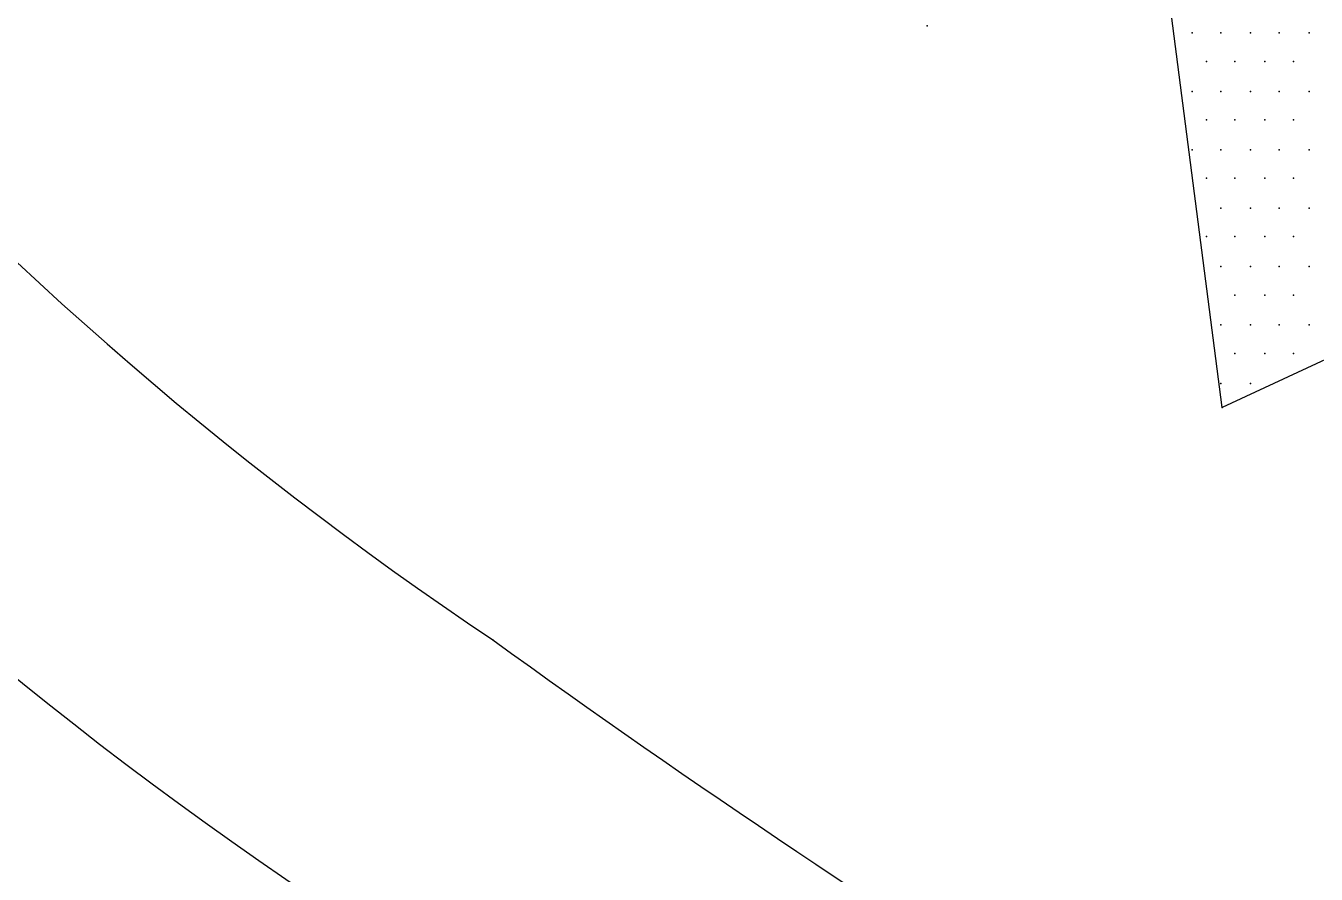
# Model space of a CAD drawing. Extents: x 204392 to 206166, y 706239 to 707835.
# Drawn here: x 204691.64 to 204701.2, y 707712.39 to 707718.68 of the extents above; entities that cross this region are included whole.
import ezdxf

# ---------------------------------------------------------------- set-up
doc = ezdxf.new("R2010")
doc.units = 0
doc.header["$LTSCALE"] = 7
doc.header["$MEASUREMENT"] = 0
doc.layers.add('FNCP001', color=2, linetype='Continuous')
doc.layers.add('KOTERET', color=1, linetype='Continuous')

# ---------------------------------------------------------------- blocks, each defined once
blk = doc.blocks.new('elips')
at = {"layer": 'KOTERET', "color": 1, "linetype": 'Continuous'}
for points in [[(183499.1831, 676929.4187, 0.06433), (183486.4417, 676932.9339, 0.055067), (183475.12, 676933.2717, 0.081051), (183461.7451, 676930.5218, 0.05642), (183453.2737, 676926.1409, 0.170965), (183446.7604, 676918.5457, 0.076819), (183445.7682, 676914.0539, 0.118306), (183447.3569, 676907.2082, 0.129737), (183452.4345, 676901.4391, 0.070189), (183462.3732, 676896.2032, 0.047922), (183469.826, 676894.3083, 0.049022), (183480.4932, 676893.543, 0.072792), (183496.0954, 676896.2454, 0.1248), (183506.3456, 676901.8508, 0.103709), (183511.9774, 676909.8156, 0.036886), (183512.3891, 676911.5627, 0.106536), (183512.1041, 676916.6878, 0.106243), (183507.037, 676924.4255, 0.106919), (183499.1831, 676929.4187)], [(183470.016, 676895.4537, 0.049045), (183480.4615, 676894.7042, 0.072972), (183495.7682, 676897.3644, 0.125195), (183505.5539, 676902.7006, 0.103069), (183510.8901, 676910.222, 0.035565), (183511.2437, 676911.7474, 0.105225), (183511.0009, 676916.3288, 0.105504), (183506.2242, 676923.6021, 0.107235), (183498.7609, 676928.3419, 0.064474), (183486.278, 676931.7833, 0.055181), (183475.1886, 676932.1158, 0.081162), (183462.1621, 676929.4398, 0.05669), (183453.886, 676925.1539, 0.171614), (183447.8425, 676918.1287, 0.076301), (183446.9293, 676914.0117, 0.117637), (183448.3967, 676907.7307, 0.130118), (183453.0995, 676902.3945, 0.070334), (183462.7691, 676897.2958, 0.047983), (183470.016, 676895.4537)]]:
    blk.add_lwpolyline(points, format="xyb", dxfattribs=at)
at = {"layer": 'KOTERET', "color": 2, "linetype": 'Continuous'}
for points in [[(183455.8019, 676903.2548), (183455.5064, 676905.5403)], [(183455.6911, 676904.643), (183455.6911, 676904.643)], [(183455.7967, 676904.643), (183455.7967, 676904.643)], [(183455.9075, 676904.643), (183455.9075, 676904.643)], [(183456.0131, 676904.643), (183456.0131, 676904.643)], [(183456.1239, 676904.643), (183456.1239, 676904.643)], [(183455.7439, 676904.5374), (183455.7439, 676904.5374)], [(183455.8494, 676904.5374), (183455.8494, 676904.5374)], [(183455.9603, 676904.5374), (183455.9603, 676904.5374)], [(183456.0658, 676904.5374), (183456.0658, 676904.5374)], [(183455.6911, 676904.4266), (183455.6911, 676904.4266)], [(183455.7967, 676904.4266), (183455.7967, 676904.4266)], [(183455.9075, 676904.4266), (183455.9075, 676904.4266)], [(183456.0131, 676904.4266), (183456.0131, 676904.4266)], [(183456.1239, 676904.4266), (183456.1239, 676904.4266)], [(183455.7439, 676904.321), (183455.7439, 676904.321)], [(183455.8494, 676904.321), (183455.8494, 676904.321)], [(183455.9603, 676904.321), (183455.9603, 676904.321)], [(183456.0658, 676904.321), (183456.0658, 676904.321)], [(183455.6911, 676904.2102), (183455.6911, 676904.2102)], [(183455.7967, 676904.2102), (183455.7967, 676904.2102)], [(183455.9075, 676904.2102), (183455.9075, 676904.2102)], [(183456.0131, 676904.2102), (183456.0131, 676904.2102)], [(183456.1239, 676904.2102), (183456.1239, 676904.2102)], [(183455.7439, 676904.1046), (183455.7439, 676904.1046)], [(183455.8494, 676904.1046), (183455.8494, 676904.1046)], [(183455.9603, 676904.1046), (183455.9603, 676904.1046)], [(183456.0658, 676904.1046), (183456.0658, 676904.1046)], [(183455.7967, 676903.9938), (183455.7967, 676903.9938)], [(183455.9075, 676903.9938), (183455.9075, 676903.9938)], [(183456.0131, 676903.9938), (183456.0131, 676903.9938)], [(183456.1239, 676903.9938), (183456.1239, 676903.9938)], [(183455.7439, 676903.8882), (183455.7439, 676903.8882)], [(183455.8494, 676903.8882), (183455.8494, 676903.8882)], [(183455.9603, 676903.8882), (183455.9603, 676903.8882)], [(183456.0658, 676903.8882), (183456.0658, 676903.8882)], [(183455.7967, 676903.7774), (183455.7967, 676903.7774)], [(183455.9075, 676903.7774), (183455.9075, 676903.7774)], [(183456.0131, 676903.7774), (183456.0131, 676903.7774)], [(183456.1239, 676903.7774), (183456.1239, 676903.7774)], [(183455.8494, 676903.6718), (183455.8494, 676903.6718)], [(183455.9603, 676903.6718), (183455.9603, 676903.6718)], [(183456.0658, 676903.6718), (183456.0658, 676903.6718)], [(183456.5514, 676903.6032), (183455.8019, 676903.2548)], [(183455.7967, 676903.561), (183455.7967, 676903.561)], [(183455.9075, 676903.561), (183455.9075, 676903.561)], [(183456.0131, 676903.561), (183456.0131, 676903.561)], [(183456.1239, 676903.561), (183456.1239, 676903.561)], [(183455.8494, 676903.4554), (183455.8494, 676903.4554)], [(183455.9603, 676903.4554), (183455.9603, 676903.4554)], [(183456.0658, 676903.4554), (183456.0658, 676903.4554)], [(183455.7967, 676903.3446), (183455.7967, 676903.3446)], [(183455.9075, 676903.3446), (183455.9075, 676903.3446)]]:
    blk.add_lwpolyline(points, dxfattribs=at)
at = {"layer": 'KOTERET', "color": 1}
for p in [(183454.7094, 676904.6694), (183454.7094, 676904.6694), (183455.6911, 676904.643), (183455.6911, 676904.643), (183455.7967, 676904.643), (183455.7967, 676904.643), (183455.9075, 676904.643), (183455.9075, 676904.643), (183456.0131, 676904.643), (183456.0131, 676904.643), (183456.1239, 676904.643), (183456.1239, 676904.643), (183455.7439, 676904.5374), (183455.7439, 676904.5374), (183455.8494, 676904.5374), (183455.8494, 676904.5374), (183455.9603, 676904.5374), (183455.9603, 676904.5374), (183456.0658, 676904.5374), (183456.0658, 676904.5374), (183455.6911, 676904.4266), (183455.6911, 676904.4266), (183455.7967, 676904.4266), (183455.7967, 676904.4266), (183455.9075, 676904.4266), (183455.9075, 676904.4266), (183456.0131, 676904.4266), (183456.0131, 676904.4266), (183456.1239, 676904.4266), (183456.1239, 676904.4266), (183455.7439, 676904.321), (183455.7439, 676904.321), (183455.8494, 676904.321), (183455.8494, 676904.321), (183455.9603, 676904.321), (183455.9603, 676904.321), (183456.0658, 676904.321), (183456.0658, 676904.321), (183455.6911, 676904.2102), (183455.6911, 676904.2102), (183455.7967, 676904.2102), (183455.7967, 676904.2102), (183455.9075, 676904.2102), (183455.9075, 676904.2102), (183456.0131, 676904.2102), (183456.0131, 676904.2102), (183456.1239, 676904.2102), (183456.1239, 676904.2102), (183455.7439, 676904.1046), (183455.7439, 676904.1046), (183455.8494, 676904.1046), (183455.8494, 676904.1046), (183455.9603, 676904.1046), (183455.9603, 676904.1046), (183456.0658, 676904.1046), (183456.0658, 676904.1046), (183455.7967, 676903.9938), (183455.7967, 676903.9938), (183455.9075, 676903.9938), (183455.9075, 676903.9938), (183456.0131, 676903.9938), (183456.0131, 676903.9938), (183456.1239, 676903.9938), (183456.1239, 676903.9938), (183455.7439, 676903.8882), (183455.7439, 676903.8882), (183455.8494, 676903.8882), (183455.8494, 676903.8882), (183455.9603, 676903.8882), (183455.9603, 676903.8882), (183456.0658, 676903.8882), (183456.0658, 676903.8882), (183455.7967, 676903.7774), (183455.7967, 676903.7774), (183455.9075, 676903.7774), (183455.9075, 676903.7774), (183456.0131, 676903.7774), (183456.0131, 676903.7774), (183456.1239, 676903.7774), (183456.1239, 676903.7774), (183455.8494, 676903.6718), (183455.8494, 676903.6718), (183455.9603, 676903.6718), (183455.9603, 676903.6718), (183456.0658, 676903.6718), (183456.0658, 676903.6718), (183455.7967, 676903.561), (183455.7967, 676903.561), (183455.9075, 676903.561), (183455.9075, 676903.561), (183456.0131, 676903.561), (183456.0131, 676903.561), (183456.1239, 676903.561), (183456.1239, 676903.561), (183455.8494, 676903.4554), (183455.8494, 676903.4554), (183455.9603, 676903.4554), (183455.9603, 676903.4554), (183456.0658, 676903.4554), (183456.0658, 676903.4554), (183455.7967, 676903.3446), (183455.7967, 676903.3446), (183455.9075, 676903.3446), (183455.9075, 676903.3446), (183455.8019, 676903.2548), (183455.8019, 676903.2548), (183453.0995, 676902.3945)]:
    blk.add_point(p, dxfattribs=at)

msp = doc.modelspace()

# ---------------------------------------------------------------- block references
at = {"layer": 'FNCP001', "xscale": 2, "yscale": 2, "zscale": 2}
msp.add_blockref('elips', (-162211.0999, -646090.6624), dxfattribs=at)

doc.saveas('drawing.dxf')
